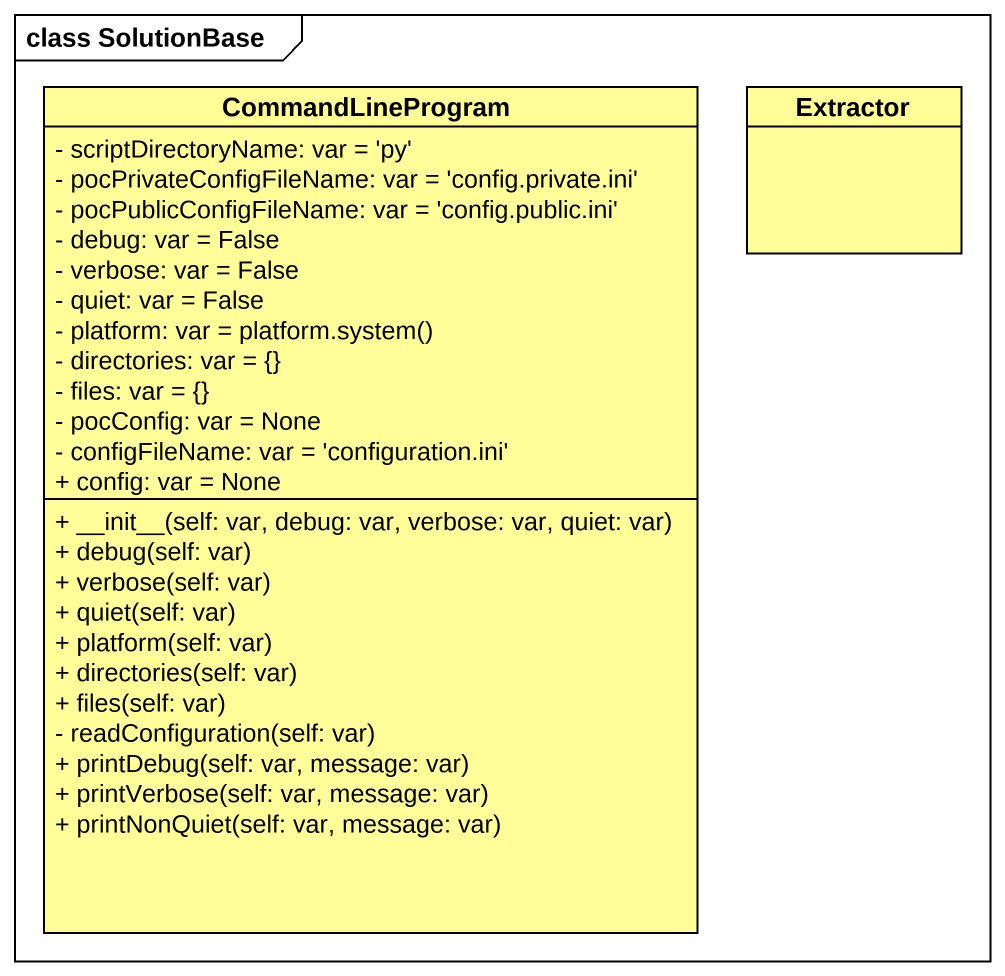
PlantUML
@startuml
mainframe class SolutionBase
hide circle
hide empty members
skinparam classAttributeIconSize 0
class CommandLineProgram #FFFE99 {
  - scriptDirectoryName: var = 'py'
  - pocPrivateConfigFileName: var = 'config.private.ini'
  - pocPublicConfigFileName: var = 'config.public.ini'
  - debug: var = False
  - verbose: var = False
  - quiet: var = False
  {field} - platform: var = platform.system()
  - directories: var = {}
  - files: var = {}
  - pocConfig: var = None
  - configFileName: var = 'configuration.ini'
  + config: var = None
  + ~__init~__(self: var, debug: var, verbose: var, quiet: var)
  + debug(self: var)
  + verbose(self: var)
  + quiet(self: var)
  + platform(self: var)
  + directories(self: var)
  + files(self: var)
  - readConfiguration(self: var)
  + printDebug(self: var, message: var)
  + printVerbose(self: var, message: var)
  + printNonQuiet(self: var, message: var)
}
class Extractor #FFFE99
@enduml
